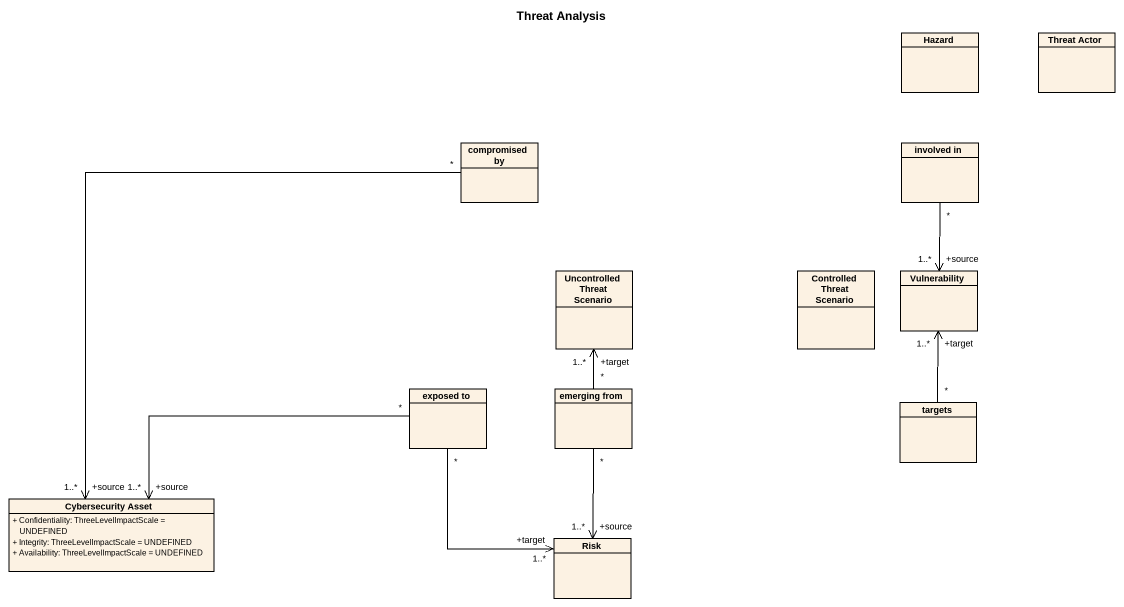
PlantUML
@startuml
title Threat Analysis
hide circle
hide empty members
skinparam classAttributeIconSize 0
class Hazard
class "Threat Actor" as Threat_Actor
class "compromised by" as compromised_by
class "involved in" as involved_in
class "Uncontrolled Threat Scenario" as Uncontrolled_Threat_Scenario
class "Controlled Threat Scenario" as Controlled_Threat_Scenario
class Vulnerability
class "exposed to" as exposed_to
class "emerging from" as emerging_from
class targets
class "Cybersecurity Asset" as Cybersecurity_Asset {
  + Confidentiality: ThreeLevelImpactScale = UNDEFINED
  + Integrity: ThreeLevelImpactScale = UNDEFINED
  + Availability: ThreeLevelImpactScale = UNDEFINED
}
class Risk
compromised_by "*" --> "+source\n1..*" Cybersecurity_Asset
involved_in "*" --> "+source\n1..*" Vulnerability
exposed_to "*" -left-> "+source\n1..*" Cybersecurity_Asset
exposed_to "*" --> "+target\n1..*" Risk
emerging_from "*" -up-> "+target\n1..*" Uncontrolled_Threat_Scenario
emerging_from "*" --> "+source\n1..*" Risk
targets "*" -up-> "+target\n1..*" Vulnerability
@enduml
